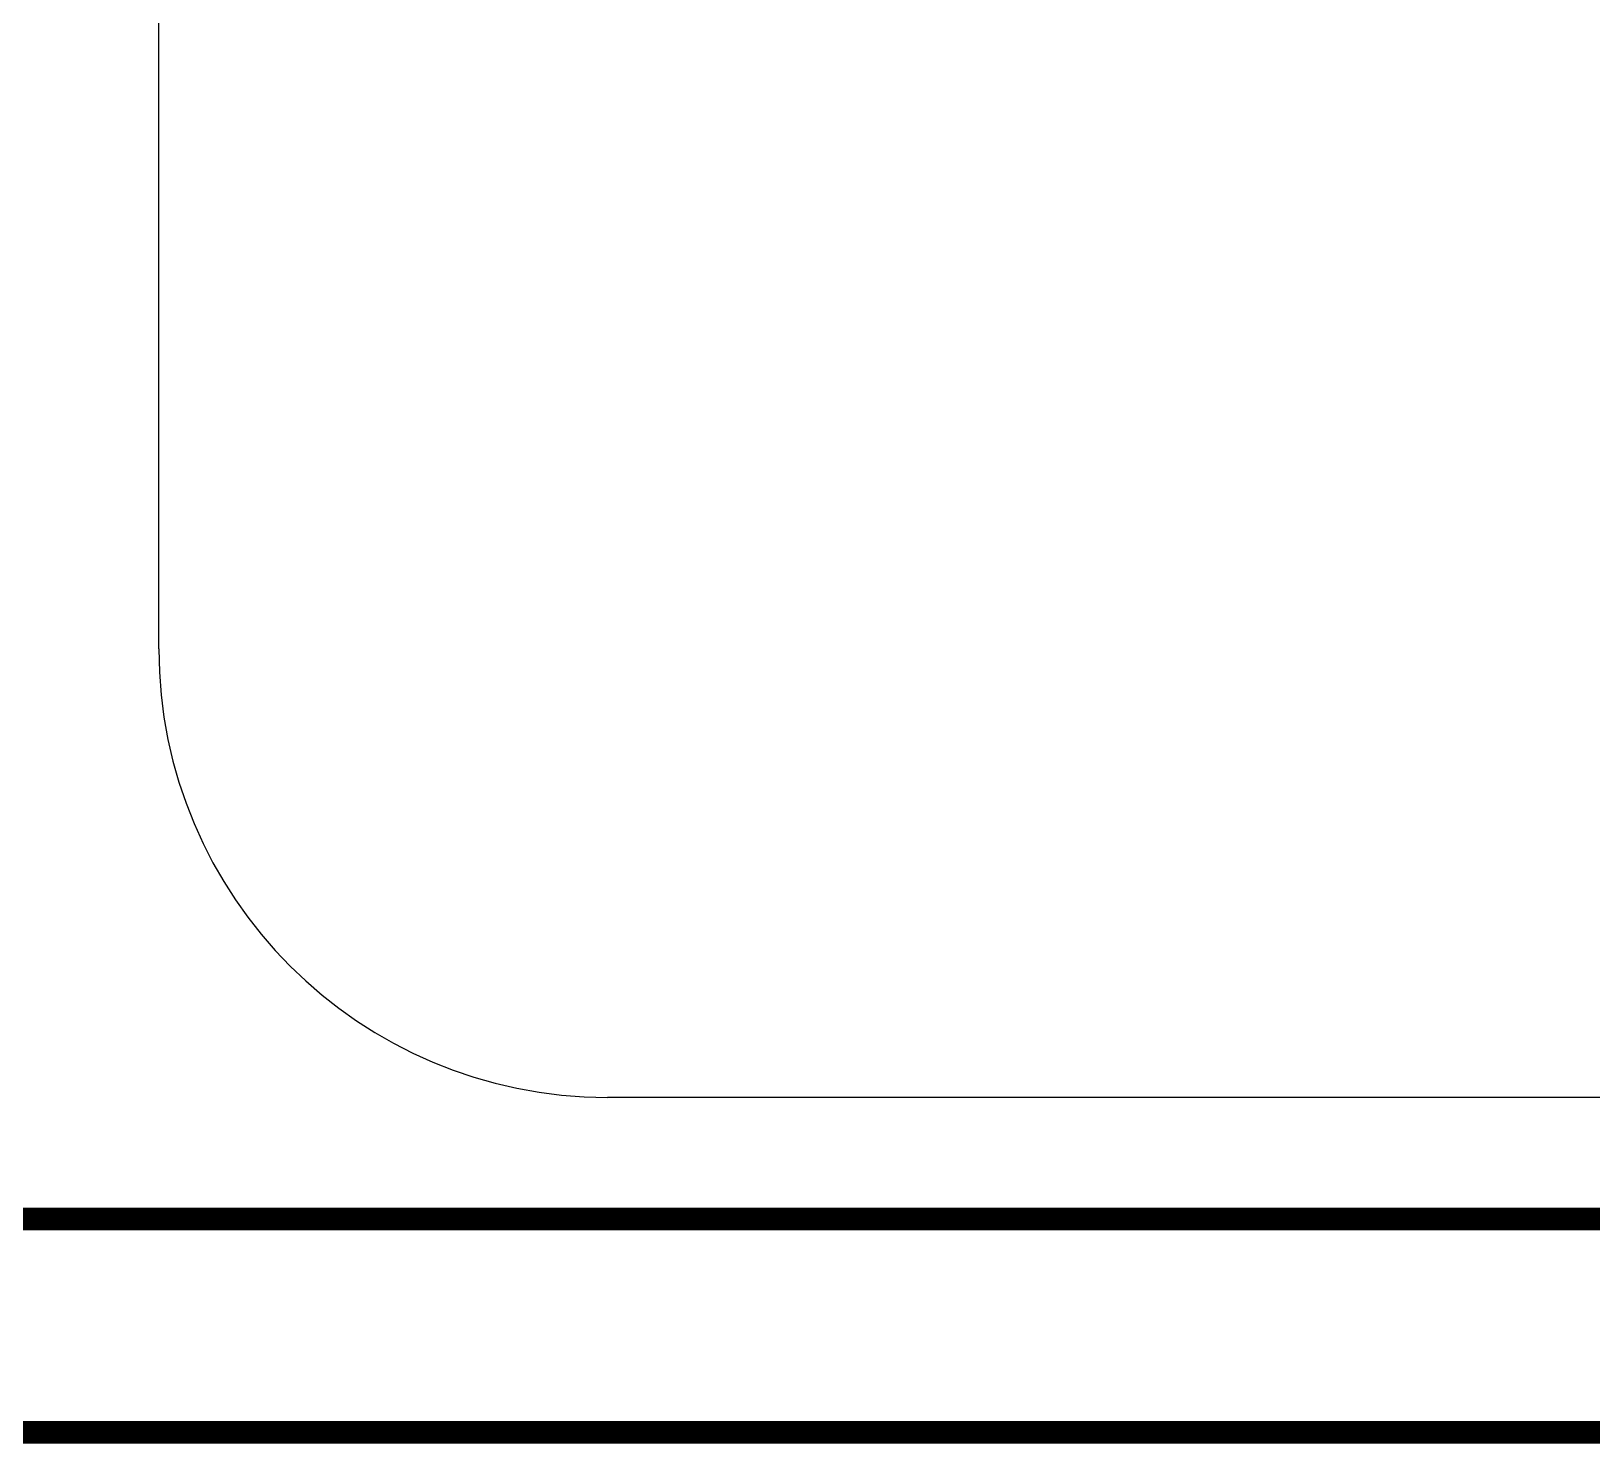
# Model space of a CAD drawing. Extents: x 28 to 177, y 60 to 80.
# Drawn here: x 107.84 to 116.54, y 60.31 to 68.19 of the extents above; entities that cross this region are included whole.
import ezdxf

# ---------------------------------------------------------------- set-up
doc = ezdxf.new("R2010")
doc.units = 0
doc.header["$MEASUREMENT"] = 0
doc.layers.add('MECHANICAL2', color=216, linetype='CONTINUOUS')

msp = doc.modelspace()

# ---------------------------------------------------------------- linework, layer by layer
at = {"layer": 'MECHANICAL2'}
for p, q in [((108.546751, 64.746259), (108.546751, 73.348094)), ((165.55891, 62.245726), (111.047284, 62.245726))]:
    msp.add_line(p, q, dxfattribs=at)
at = {"layer": 'MECHANICAL2', "const_width": 0.127}
for points in [[(27.953401, 61.567596), (176.753492, 61.567596)], [(27.953401, 60.377596), (176.753492, 60.377596)]]:
    msp.add_lwpolyline(points, dxfattribs=at)
at = {"layer": 'MECHANICAL2'}
msp.add_arc((111.047284, 64.746259), 2.500533, 180, 270, dxfattribs=at)

doc.saveas('drawing.dxf')
